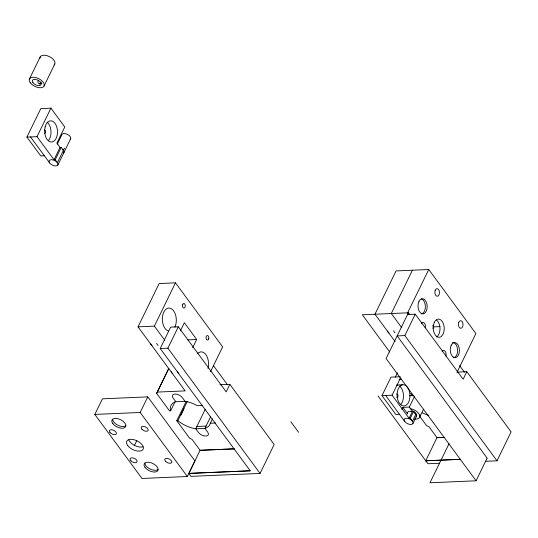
<?xml version="1.0" encoding="UTF-8"?>
<svg xmlns="http://www.w3.org/2000/svg" width="538" height="538" viewBox="0 0 538 538"><rect width="100%" height="100%" fill="white"/><g stroke="black" fill="none" stroke-linecap="round" stroke-linejoin="round"><path stroke-width="0.81" d="M39.651 84.009L41.332 82.092M175.254 401.348L170.633 410.824L169.517 410.871L156.639 393.379L168.838 368.328M210.64 416.694L204.944 428.396L195.697 428.779A21.655 11.54 26 0 1 178.347 421.072L176.767 420.723L186.175 401.422M29.455 78.972L40.189 56.954M44.055 86.013L54.795 63.995M44.385 155.764L40.754 155.919L26.9 137.103L40.807 108.595L50.915 108.158L64.768 126.975L56.873 143.155L60.014 147.425L61.224 147.378L63.403 150.331M26.9 137.103L37.008 136.665L50.915 108.158M57.337 144.049L61.937 134.614A4.822 2.569 26 0 1 67.936 134.675A4.822 2.569 26 0 1 70.202 139.335M37.008 136.665L54.002 159.752L60.014 147.425M54.002 159.752L55.212 159.705L61.224 147.378M64.533 148.024L57.391 162.658L55.212 159.705M57.896 164.917L70.633 138.804M94.829 414.428L102.435 398.833L147.789 396.876L194.938 460.918L187.332 476.513L141.978 478.47L94.829 414.428L140.183 412.471L187.332 476.513M157.251 392.088L185.173 390.891L138.024 326.842L159.14 283.539L175.475 282.84L222.631 346.882L210.533 371.677M138.024 326.842L154.359 326.142L175.475 282.84M250.224 470.797L188.791 473.406L250.224 470.797L160.216 348.516L170.647 327.138L178.32 326.808L226.195 391.846L229.861 384.334L274.158 444.522L260.069 473.42L190.963 476.359L188.825 473.447L200.062 450.286L234.326 448.84L200.102 450.326L192.046 439.385L189.625 438.214L176.767 420.723M160.216 348.516L167.89 348.187L178.32 326.808M140.183 412.471L147.789 396.876M180.364 330.917L184.352 322.746L196.686 339.498L192.698 347.669M156.639 393.379L168.596 368.88M134.305 445.699L136.773 440.642M177.883 420.676L187.211 401.55M180.701 415.477L184.07 408.571M205.281 409.236L195.745 428.786L198.475 432.498A5.777 3.08 26 0 0 205.832 436.049A5.777 3.08 26 0 0 207.675 432.108L204.944 428.396A21.655 11.54 26 0 0 210.318 423.251L212.49 418.799M412.417 270.224L391.294 313.526L401.718 327.682M456.97 372.383L475.901 333.56L428.752 269.518L407.629 312.82L408.624 314.165M409.425 314.138L408.429 312.786L386.109 358.557L476.09 480.79L487.072 458.282M487.166 458.181L397.158 335.9L404.832 335.571L415.262 314.185L463.137 379.229L466.802 371.711L511.1 431.906L497.004 460.804L485.35 461.301M399.458 414.287L395.827 414.448L381.973 395.632L390.991 377.138L400.326 376.735M395.275 377.239L397.447 372.787M381.973 395.632L392.081 395.195L400.38 378.18M432.902 328.368L433.621 326.882L440.077 326.6M401.825 409.438L402.841 407.353L409.317 407.078L412.464 411.348L413.675 411.294L415.847 414.253L412.464 421.187L410.292 418.228L409.082 418.282L392.081 395.195M409.317 407.078L414.603 396.237M409.082 418.282L412.464 411.348M410.292 418.228L413.675 411.294M412.969 423.446L416.351 416.513M419.586 417.36L423.527 409.284M439.559 463.245L427.905 463.743L425.733 460.784L437.004 437.67L444.522 437.354L437.038 437.71L428.988 426.762L426.567 425.598L420.138 416.849M449.028 443.722L429.976 482.781L476.09 480.79M419.815 415.383L420.05 415M38.702 80.283C36.295 81.796 39.509 85.603 41.345 83.249M48.319 140.613L48.481 140.472A10.639 6.422 87.5 0 0 47.095 122.119M400.763 404.529L400.924 404.388A10.639 6.422 87.5 0 0 399.539 386.035M202.813 405.484L197.412 405.713A21.655 11.54 26 0 0 185.032 401.328L175.798 401.731A21.655 11.54 26 0 0 170.506 410.413L170.633 410.824M428.752 269.518L396.082 270.923L374.959 314.226L395.094 341.569M408.429 312.786L362.309 314.77L389.653 351.919M407.589 314.522L415.262 314.185M187.809 339.881L196.686 339.498M457.704 372.101L466.802 371.711M219.934 384.757L229.861 384.334M399.115 379.256L401.583 379.155M397.051 385L402.72 384.757M409.512 395.753L413.399 395.585M210.318 423.251L215.718 423.023M196.874 426.479L206.074 426.083M425.733 460.784L460.595 459.304L425.766 460.831L378.079 396.055M432.639 325.537L433.621 326.882M459.58 365.551L464.415 372.121M404.832 335.571L497.004 460.804M410.635 393.345L412.431 395.773M402.841 407.353L407.676 413.924M385.605 395.47L404.778 421.516A4.822 2.569 26 0 0 412.538 423.978A4.822 2.569 26 0 0 408.55 418.557A4.822 2.569 26 0 0 404.778 421.516M290.829 421.745L298.57 432.256M213.451 365.685L227.48 384.737M30.531 136.948L49.704 162.987A4.822 2.569 26 0 0 57.465 165.448A4.822 2.569 26 0 0 53.477 160.035A4.822 2.569 26 0 0 49.704 162.987M154.359 326.142L164.783 340.298M167.89 348.187L260.069 473.42M185.032 401.328L182.301 397.616A5.777 3.08 26 0 0 174.944 394.072A5.777 3.08 26 0 0 173.101 398.012L175.832 401.725M197.836 353.358A11.58 6.987 87.5 0 1 198.925 352.518L200.694 351.886A11.58 6.987 87.5 0 1 208.509 362.504L208.502 365.524A11.58 6.987 87.5 0 1 208.018 368.395M152.086 345.692A6.079 3.672 87.5 0 1 150.586 343.647M158.138 345.43A6.079 3.672 87.5 0 1 156.639 343.385M172.765 373.769A6.079 3.672 87.5 0 1 171.259 371.731M178.818 373.506A6.079 3.672 87.5 0 1 177.311 371.469M125.838 425.74A7.599 4.048 26 0 1 117.957 425.269A7.599 4.048 26 0 1 112.617 419.364M158.085 469.533A7.599 4.048 26 0 1 150.203 469.069A7.599 4.048 26 0 1 144.863 463.164M143.007 446.816A9.119 4.862 26 0 1 128.784 439.963M168.367 331.005A11.58 6.987 87.5 0 1 162.658 315.584A11.58 6.987 87.5 0 1 172.59 309.646A11.58 6.987 87.5 0 1 174.85 327.131M62.677 149.53A4.829 2.569 26 0 1 63.477 153.122M44.472 130.048A1.675 1.009 87.5 0 1 45.609 131.803A1.675 1.009 87.5 0 1 44.459 133.357M407.522 412.996A4.829 2.569 26 0 1 411.933 411.624M414.186 412.707A4.829 2.569 26 0 1 415.921 417.044M407.468 387.266A10.639 6.422 87.5 0 0 397.595 390.79L397.152 393.426A10.639 6.422 87.5 0 0 405.941 405.376L407.4 404.112A10.639 6.422 87.5 0 0 407.891 387.898M396.802 385.006A10.639 6.422 87.5 0 1 397.918 385.181M396.661 394.058A1.675 1.009 87.5 0 1 398.053 395.719A1.675 1.009 87.5 0 1 396.647 397.145M412.216 411.045A4.822 2.569 26 0 1 416.204 416.466M410.225 408.692A8.104 4.317 26 0 1 419.526 414.933A8.104 4.317 26 0 1 414.354 418.988M39.967 58.084A8.104 4.317 26 0 1 49.328 56.564A8.104 4.317 26 0 1 54.069 64.89M428.779 415.309A21.655 11.54 26 0 1 422.31 412.834M395.08 332.814A6.079 3.672 87.5 0 1 393.581 330.769M389.028 333.076A6.079 3.672 87.5 0 1 387.528 331.031M436.634 320.157A9.119 5.501 87.5 0 1 440.003 328.853A9.119 5.501 87.5 0 1 436.567 336.97M421.315 323.715A3.8 2.293 87.5 0 1 424.287 322.995A3.8 2.293 87.5 0 1 425.242 327.81M421.415 298.913A7.599 4.586 87.5 0 1 425.383 306.774A7.599 4.586 87.5 0 1 421.362 313.95M452.465 342.612A7.599 4.586 87.5 0 1 457.589 349.579A7.599 4.586 87.5 0 1 453.608 357.75M442.095 351.583A3.8 2.293 87.5 0 1 445.108 351.24A3.8 2.293 87.5 0 1 445.841 356.143M45.152 126.867L44.701 129.51A10.639 6.422 87.5 0 0 53.497 141.454L54.957 140.196A10.639 6.422 87.5 0 0 55.024 123.35A10.639 6.422 87.5 0 0 45.152 126.867M208.724 338.785L208.542 339.283A2.28 1.379 87.5 0 1 206.229 338.752A2.28 1.379 87.5 0 1 207.406 335.53A2.28 1.379 87.5 0 1 208.724 338.785M130.949 460.864A3.8 2.024 26 0 0 136.934 462.061A3.8 2.024 26 0 0 132.873 457.912A3.8 2.024 26 0 0 130.949 460.864M109.886 432.33A3.8 2.024 26 0 0 115.993 434.267A3.8 2.024 26 0 0 112.852 430.003A3.8 2.024 26 0 0 109.886 432.33M141.904 429.203A3.8 2.024 26 0 0 147.963 430.703A3.8 2.024 26 0 0 144.258 426.486A3.8 2.024 26 0 0 141.904 429.203M165.556 461.308A3.8 2.024 26 0 0 171.582 462.667A3.8 2.024 26 0 0 167.708 458.477A3.8 2.024 26 0 0 165.556 461.308M127.688 445.538A9.119 4.862 26 0 0 142.355 450.192A9.119 4.862 26 0 0 134.816 439.95A9.119 4.862 26 0 0 127.688 445.538M145.025 467.387A7.599 4.048 26 0 0 157.244 471.261A7.599 4.048 26 0 0 150.963 462.727A7.599 4.048 26 0 0 145.025 467.387M112.778 423.588A7.599 4.048 26 0 0 124.998 427.468A7.599 4.048 26 0 0 118.716 418.934A7.599 4.048 26 0 0 112.778 423.588M182.792 304.306A2.28 1.379 87.5 0 0 183.693 308.025A2.28 1.379 87.5 0 0 185.159 305.019A2.28 1.379 87.5 0 0 182.792 304.306M32.912 82.657A4.822 2.569 26 0 0 40.673 85.118A4.822 2.569 26 0 0 36.685 79.698A4.822 2.569 26 0 0 32.912 82.657M30.296 82.771A8.104 4.317 26 0 0 43.336 86.907A8.104 4.317 26 0 0 36.631 77.802A8.104 4.317 26 0 0 30.296 82.771M434.368 322.289A9.119 5.501 87.5 0 0 437.966 337.165A9.119 5.501 87.5 0 0 443.823 325.154A9.119 5.501 87.5 0 0 434.368 322.289M435.195 290.338A3.8 2.293 87.5 0 0 437.098 296.25A3.8 2.293 87.5 0 0 439.176 290.802A3.8 2.293 87.5 0 0 435.195 290.338M458.732 322.47A3.8 2.293 87.5 0 0 460.757 328.281A3.8 2.293 87.5 0 0 462.707 322.706A3.8 2.293 87.5 0 0 458.732 322.47M418.967 301.381A7.599 4.586 87.5 0 0 421.967 313.775A7.599 4.586 87.5 0 0 426.849 303.762A7.599 4.586 87.5 0 0 418.967 301.381M451.214 345.174A7.599 4.586 87.5 0 0 454.213 357.568A7.599 4.586 87.5 0 0 459.096 347.561A7.599 4.586 87.5 0 0 451.214 345.174"/></g></svg>
